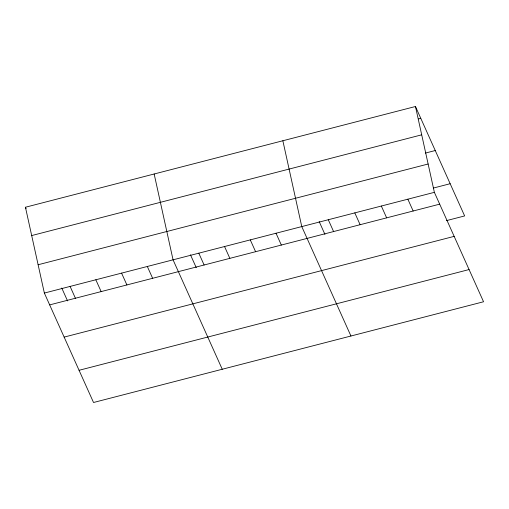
<?xml version="1.0" encoding="UTF-8"?>
<svg xmlns="http://www.w3.org/2000/svg" width="509" height="509" viewBox="0 0 509 509"><rect width="100%" height="100%" fill="white"/><g stroke="black" fill="none" stroke-linecap="round" stroke-linejoin="round"><path stroke-width="0.76" d="M415.465 106.502L434.374 192.338L483.55 301.761L93.535 402.498L44.359 293.069L25.45 207.239L415.465 106.502L464.641 215.931L446.457 220.626M418.5 118.909L420.778 118.323M31.692 235.565L421.7 134.828M425.403 153.075L435.252 150.53M38.118 264.75L428.133 164.013M433.496 188.025L450.166 183.717M44.359 293.069L434.374 192.338M49.672 304.891L439.681 204.154M64.147 337.104L454.162 236.367M79.06 370.291L469.075 269.554M407.849 199.184L413.162 211.006M381.33 206.037L386.643 217.858M354.811 212.889L360.124 224.704M328.286 219.735L333.599 231.557M319.168 221.549L324.958 234.433M350.943 336.016L301.767 226.588L282.858 140.751M276.024 233.237L281.337 245.058M250.288 239.885L255.601 251.701M224.545 246.534L229.858 258.349M198.803 253.183L204.115 264.998M190.468 254.793L196.258 267.677M222.242 369.254L173.06 259.832L154.157 173.995M147.324 266.481L152.636 278.296M121.581 273.129L126.894 284.945M95.838 279.778L101.151 291.593M70.102 286.427L75.415 298.242M25.45 207.239L26.074 208.626M61.761 288.03L67.551 300.914"/></g></svg>
